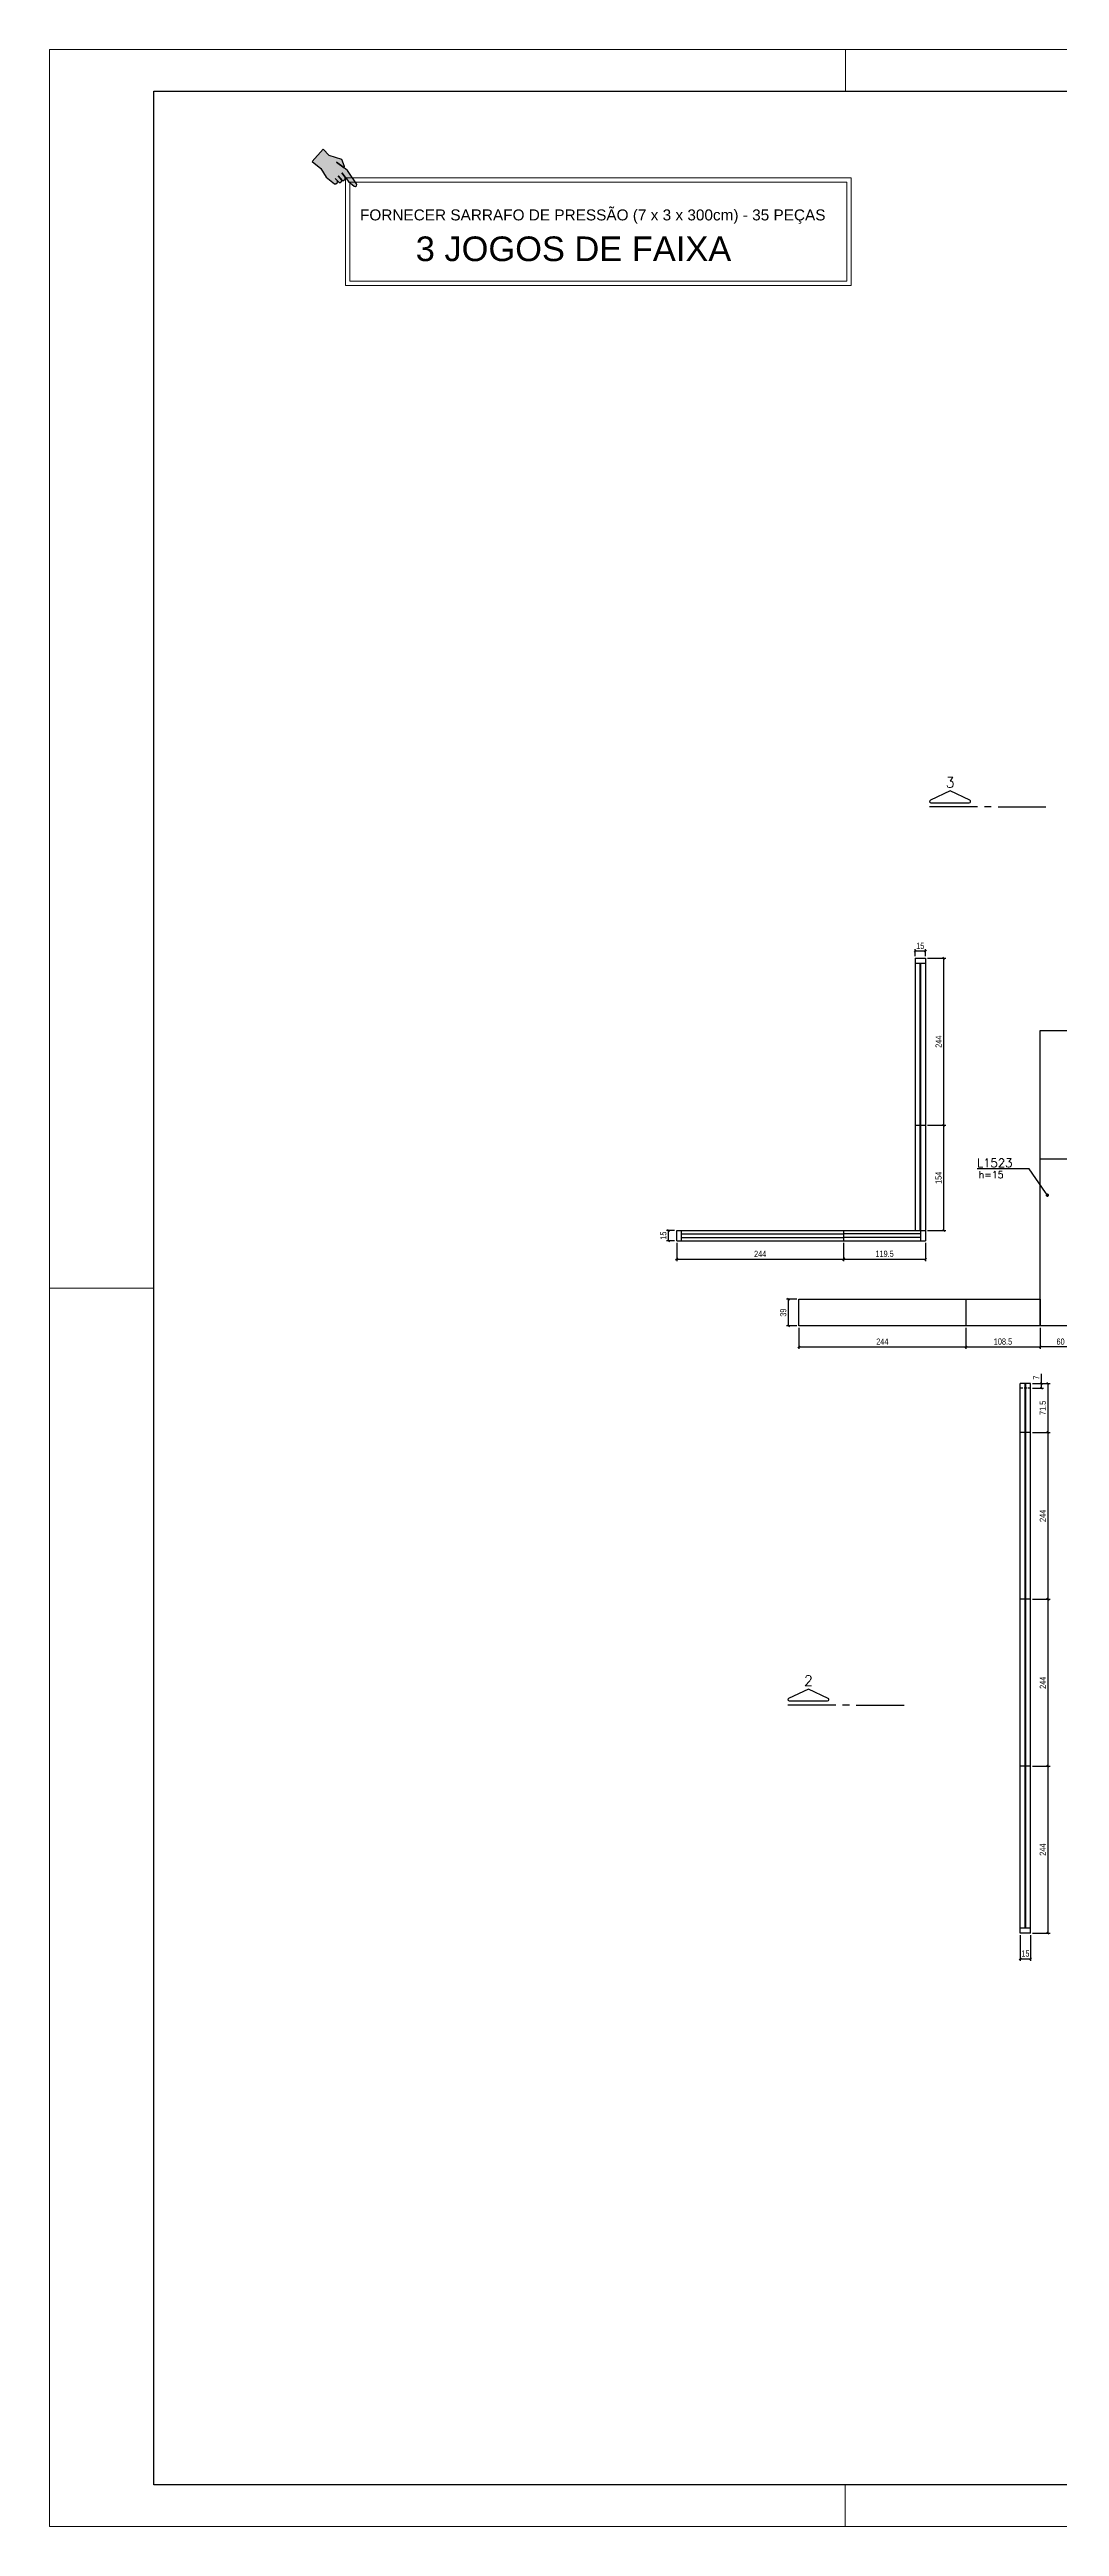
# Model space of a CAD drawing. Extents: x 1860 to 8661, y -614 to 3008.
# Drawn here: x 1860 to 3336, y -614 to 3008 of the extents above; entities that cross this region are included whole.
import ezdxf
from ezdxf import colors
from ezdxf.entities.mleader import LeaderData, LeaderLine
from ezdxf.enums import TextEntityAlignment as Align
from ezdxf.math import Vec2, Vec3

# ---------------------------------------------------------------- set-up
doc = ezdxf.new("R2010")
doc.units = 0
doc.linetypes.add('DASHED', pattern=[0.75, 0.5, -0.25])
doc.linetypes.add('HIDDEN', pattern=[0.375, 0.25, -0.125])
for name, color, linetype, lineweight in [('CARIMBO', 255, 'Continuous', 9), ('contorno de painel', 7, 'Continuous', 13), ('FOLHA', 255, 'Continuous', 5)]:
    doc.layers.add(name, color=color, linetype=linetype, lineweight=lineweight)
for name, color, linetype in [('COTA', 241, 'Continuous'), ('F-AUX-RED', 1, 'Continuous'), ('F-CORTE-INDICAÇÃO', 4, 'Continuous'), ('F-LAJES-DIM', 2, 'Continuous'), ('F-LAJES-NOME', 4, 'Continuous'), ('Painéis', 200, 'Continuous'), ('REGUA-80', 111, 'Continuous'), ('SARR_2.2x7', 40, 'Continuous'), ('va165-sec', 5, 'DASHED')]:
    doc.layers.add(name, color=color, linetype=linetype)
doc.styles.add('ARIAL', font='arial.ttf')
doc.styles.add('COTA TECNICA-50', font='techl___.ttf', dxfattribs={"height": 9})
doc.styles.add('MCP', font='romans.shx')
doc.styles.add('ROMANS', font='romans.shx')
doc.styles.get("Standard").update_dxf_attribs({"font": 'arial.ttf'})
doc.dimstyles.new('COTA PAINEL-50', dxfattribs={"dimtxt": 9, "dimasz": 3, "dimexe": 3, "dimexo": 3, "dimgap": 3, "dimtad": 1, "dimdec": 1, "dimzin": 12, "dimdsep": 46, "dimtxsty": 'COTA TECNICA-50', "dimblk1": 'OBLIQUE', "dimblk2": 'OBLIQUE', "dimsah": 1, "dimcen": 0.9, "dimclrd": 4, "dimclre": 4, "dimclrt": 240, "dimadec": 1, "dimazin": 3, "dimtfac": 1, "dimtdec": 1, "dimtmove": 0, "dimatfit": 3, "dimfxl": 1, "dimtolj": 1, "dimtzin": 12, "dimarcsym": 0})

# ---------------------------------------------------------------- blocks, each defined once
blk = doc.blocks.new('*U39')
at = {"layer": 'F-CORTE-INDICAÇÃO'}
for p, q in [((-100, 0), (-170, 0)), ((-80, 0), (-90, 0)), ((-70, 0), (0, 0))]:
    blk.add_line(p, q, dxfattribs=at)
blk.add_lwpolyline([(-112, 6, 0.802585), (-111.2, 9.8), (-140, 23.3), (-168.8, 9.8, 0.802585), (-168, 6)], format="xyb", close=True, dxfattribs=at)
at = {"layer": 'F-CORTE-INDICAÇÃO', "style": 'ROMANS'}
blk.add_attdef('CORTE', text='', height=15, dxfattribs=at).set_placement((-140, 35.8), align=Align.MIDDLE_CENTER)
at = {"layer": 'F-CORTE-INDICAÇÃO', "color": 2, "style": 'ROMANS'}
blk.add_attdef('FOLHA', text='', height=12, dxfattribs=at).set_placement((-140, -10), align=Align.MIDDLE_CENTER)
blk = doc.blocks.new('_Dot')
at = {"color": 0, "linetype": 'ByBlock', "lineweight": -2}
blk.add_line((-0.5, 0), (-1, 0), dxfattribs=at)
at = {"color": 0, "linetype": 'ByBlock', "const_width": 0.5}
blk.add_lwpolyline([(-0.25, 0, 1), (0.25, 0, 1)], format="xyb", close=True, dxfattribs=at)
blk = doc.blocks.new('_Oblique')
at = {"color": 0, "linetype": 'ByBlock', "lineweight": -2}
blk.add_line((-0.5, -0.5), (0.5, 0.5), dxfattribs=at)
blk = doc.blocks.new('*D329')
at = {"layer": 'COTA', "color": 4, "lineweight": -2, "transparency": 16777216}
for p, q in [((2954.7, 1138.6), (2954.7, 1108.1)), ((3198.7, 1138.6), (3198.7, 1108.1)), ((2954.7, 1111.1), (3198.7, 1111.1))]:
    blk.add_line(p, q, dxfattribs=at)
at = {"layer": 'Defpoints', "color": 0, "transparency": 16777216}
for p in [(2954.7, 1141.6), (3198.7, 1141.6), (3198.7, 1111.1)]:
    blk.add_point(p, dxfattribs=at)
at = {"layer": 'COTA', "color": 4, "lineweight": -2, "transparency": 16777216, "xscale": 3, "yscale": 3, "zscale": 3, "rotation": 180}
blk.add_blockref('_Oblique', (2954.7, 1111.1), dxfattribs=at)
at = {"layer": 'COTA', "color": 4, "lineweight": -2, "transparency": 16777216, "xscale": 3, "yscale": 3, "zscale": 3}
blk.add_blockref('_Oblique', (3198.7, 1111.1), dxfattribs=at)
at = {"layer": 'COTA', "color": 240, "transparency": 16777216, "insert": (3076.7, 1118.6), "char_height": 9, "attachment_point": 5, "style": 'COTA TECNICA-50'}
blk.add_mtext('\\A1;244', dxfattribs=at)
blk = doc.blocks.new('*D330')
at = {"layer": 'COTA', "color": 4, "lineweight": -2, "transparency": 16777216}
for p, q in [((3198.7, 1138.6), (3198.7, 1108.1)), ((3307.2, 1138.6), (3307.2, 1108.1)), ((3198.7, 1111.1), (3307.2, 1111.1))]:
    blk.add_line(p, q, dxfattribs=at)
at = {"layer": 'Defpoints', "color": 0, "transparency": 16777216}
for p in [(3198.7, 1141.6), (3307.2, 1141.6), (3307.2, 1111.1)]:
    blk.add_point(p, dxfattribs=at)
at = {"layer": 'COTA', "color": 4, "lineweight": -2, "transparency": 16777216, "xscale": 3, "yscale": 3, "zscale": 3, "rotation": 180}
blk.add_blockref('_Oblique', (3198.7, 1111.1), dxfattribs=at)
at = {"layer": 'COTA', "color": 4, "lineweight": -2, "transparency": 16777216, "xscale": 3, "yscale": 3, "zscale": 3}
blk.add_blockref('_Oblique', (3307.2, 1111.1), dxfattribs=at)
at = {"layer": 'COTA', "color": 240, "transparency": 16777216, "insert": (3253, 1118.7), "char_height": 9, "attachment_point": 5, "style": 'COTA TECNICA-50'}
blk.add_mtext('\\A1;108.5', dxfattribs=at)
blk = doc.blocks.new('*D331')
at = {"layer": 'COTA', "color": 4, "lineweight": -2, "transparency": 16777216}
for p, q in [((2951.7, 1180.6), (2936.7, 1180.6)), ((2939.7, 1141.6), (2939.7, 1180.6)), ((2951.7, 1141.6), (2936.7, 1141.6))]:
    blk.add_line(p, q, dxfattribs=at)
at = {"layer": 'Defpoints', "color": 0, "transparency": 16777216}
for p in [(2939.7, 1180.6), (2954.7, 1180.6), (2954.7, 1141.6)]:
    blk.add_point(p, dxfattribs=at)
at = {"layer": 'COTA', "color": 4, "lineweight": -2, "transparency": 16777216, "xscale": 3, "yscale": 3, "zscale": 3}
for p, rotation in [((2939.7, 1180.6), 90), ((2939.7, 1141.6), 270)]:
    blk.add_blockref('_Oblique', p, dxfattribs=dict(at, rotation=rotation))
at = {"layer": 'COTA', "color": 240, "transparency": 16777216, "insert": (2931.9, 1161.1), "char_height": 9, "attachment_point": 5, "rotation": 90, "style": 'COTA TECNICA-50'}
blk.add_mtext('\\A1;39', dxfattribs=at)
blk = doc.blocks.new('*D334')
at = {"layer": 'COTA', "color": 4, "lineweight": -2, "transparency": 16777216}
for p, q in [((3307.2, 1138.6), (3307.2, 1108.1)), ((3367.2, 1138.6), (3367.2, 1108.1)), ((3367.2, 1111.1), (3307.2, 1111.1))]:
    blk.add_line(p, q, dxfattribs=at)
at = {"layer": 'Defpoints', "color": 0, "transparency": 16777216}
for p in [(3307.2, 1141.6), (3367.2, 1141.6), (3307.2, 1111.1)]:
    blk.add_point(p, dxfattribs=at)
at = {"layer": 'COTA', "color": 4, "lineweight": -2, "transparency": 16777216, "xscale": 3, "yscale": 3, "zscale": 3, "rotation": 180}
blk.add_blockref('_Oblique', (3307.2, 1111.1), dxfattribs=at)
at = {"layer": 'COTA', "color": 4, "lineweight": -2, "transparency": 16777216, "xscale": 3, "yscale": 3, "zscale": 3}
blk.add_blockref('_Oblique', (3367.2, 1111.1), dxfattribs=at)
at = {"layer": 'COTA', "color": 240, "transparency": 16777216, "insert": (3337.2, 1118.6), "char_height": 9, "attachment_point": 5, "style": 'COTA TECNICA-50'}
blk.add_mtext('\\A1;60', dxfattribs=at)
blk = doc.blocks.new('*D335')
at = {"layer": 'COTA', "color": 4, "lineweight": -2, "transparency": 16777216}
for p, q in [((2776.2, 1263.1), (2776.2, 1236.3)), ((2776.2, 1239.3), (3020.2, 1239.3)), ((3020.2, 1263.1), (3020.2, 1236.3))]:
    blk.add_line(p, q, dxfattribs=at)
at = {"layer": 'Defpoints', "color": 0, "transparency": 16777216}
for p in [(2776.2, 1266.1), (3020.2, 1266.1), (3020.2, 1239.3)]:
    blk.add_point(p, dxfattribs=at)
at = {"layer": 'COTA', "color": 4, "lineweight": -2, "transparency": 16777216, "xscale": 3, "yscale": 3, "zscale": 3, "rotation": 180}
blk.add_blockref('_Oblique', (2776.2, 1239.3), dxfattribs=at)
at = {"layer": 'COTA', "color": 4, "lineweight": -2, "transparency": 16777216, "xscale": 3, "yscale": 3, "zscale": 3}
blk.add_blockref('_Oblique', (3020.2, 1239.3), dxfattribs=at)
at = {"layer": 'COTA', "color": 240, "transparency": 16777216, "insert": (2898.2, 1246.9), "char_height": 9, "attachment_point": 5, "style": 'COTA TECNICA-50'}
blk.add_mtext('\\A1;244', dxfattribs=at)
blk = doc.blocks.new('*D336')
at = {"layer": 'COTA', "color": 4, "lineweight": -2, "transparency": 16777216}
for p, q in [((3020.2, 1263.1), (3020.2, 1236.3)), ((3020.2, 1239.3), (3139.7, 1239.3)), ((3139.7, 1263.1), (3139.7, 1236.3))]:
    blk.add_line(p, q, dxfattribs=at)
at = {"layer": 'Defpoints', "color": 0, "transparency": 16777216}
for p in [(3020.2, 1266.1), (3139.7, 1266.1), (3139.7, 1239.3)]:
    blk.add_point(p, dxfattribs=at)
at = {"layer": 'COTA', "color": 4, "lineweight": -2, "transparency": 16777216, "xscale": 3, "yscale": 3, "zscale": 3, "rotation": 180}
blk.add_blockref('_Oblique', (3020.2, 1239.3), dxfattribs=at)
at = {"layer": 'COTA', "color": 4, "lineweight": -2, "transparency": 16777216, "xscale": 3, "yscale": 3, "zscale": 3}
blk.add_blockref('_Oblique', (3139.7, 1239.3), dxfattribs=at)
at = {"layer": 'COTA', "color": 240, "transparency": 16777216, "insert": (3080, 1247), "char_height": 9, "attachment_point": 5, "style": 'COTA TECNICA-50'}
blk.add_mtext('\\A1;119.5', dxfattribs=at)
blk = doc.blocks.new('*D337')
at = {"layer": 'COTA', "color": 4, "lineweight": -2, "transparency": 16777216}
for p, q in [((3142.7, 1435.1), (3169.5, 1435.1)), ((3166.5, 1281.1), (3166.5, 1435.1)), ((3142.7, 1281.1), (3169.5, 1281.1))]:
    blk.add_line(p, q, dxfattribs=at)
at = {"layer": 'Defpoints', "color": 0, "transparency": 16777216}
for p in [(3139.7, 1435.1), (3166.5, 1435.1), (3139.7, 1281.1)]:
    blk.add_point(p, dxfattribs=at)
at = {"layer": 'COTA', "color": 4, "lineweight": -2, "transparency": 16777216, "xscale": 3, "yscale": 3, "zscale": 3}
for p, rotation in [((3166.5, 1435.1), 90), ((3166.5, 1281.1), 270)]:
    blk.add_blockref('_Oblique', p, dxfattribs=dict(at, rotation=rotation))
at = {"layer": 'COTA', "color": 240, "transparency": 16777216, "insert": (3158.9, 1358.1), "char_height": 9, "attachment_point": 5, "rotation": 90, "style": 'COTA TECNICA-50'}
blk.add_mtext('\\A1;154', dxfattribs=at)
blk = doc.blocks.new('*D338')
at = {"layer": 'COTA', "color": 4, "lineweight": -2, "transparency": 16777216}
for p, q in [((3142.7, 1679.1), (3169.5, 1679.1)), ((3166.5, 1435.1), (3166.5, 1679.1)), ((3142.7, 1435.1), (3169.5, 1435.1))]:
    blk.add_line(p, q, dxfattribs=at)
at = {"layer": 'Defpoints', "color": 0, "transparency": 16777216}
for p in [(3139.7, 1679.1), (3166.5, 1679.1), (3139.7, 1435.1)]:
    blk.add_point(p, dxfattribs=at)
at = {"layer": 'COTA', "color": 4, "lineweight": -2, "transparency": 16777216, "xscale": 3, "yscale": 3, "zscale": 3}
for p, rotation in [((3166.5, 1679.1), 90), ((3166.5, 1435.1), 270)]:
    blk.add_blockref('_Oblique', p, dxfattribs=dict(at, rotation=rotation))
at = {"layer": 'COTA', "color": 240, "transparency": 16777216, "insert": (3159, 1557.1), "char_height": 9, "attachment_point": 5, "rotation": 90, "style": 'COTA TECNICA-50'}
blk.add_mtext('\\A1;244', dxfattribs=at)
blk = doc.blocks.new('*D339')
at = {"layer": 'COTA', "color": 4, "lineweight": -2, "transparency": 16777216}
for p, q in [((3124.7, 1682.1), (3124.7, 1692.6)), ((3139.7, 1689.6), (3124.7, 1689.6)), ((3139.7, 1682.1), (3139.7, 1692.6))]:
    blk.add_line(p, q, dxfattribs=at)
at = {"layer": 'Defpoints', "color": 0, "transparency": 16777216}
for p in [(3124.7, 1689.6), (3124.7, 1679.1), (3139.7, 1679.1)]:
    blk.add_point(p, dxfattribs=at)
at = {"layer": 'COTA', "color": 4, "lineweight": -2, "transparency": 16777216, "xscale": 3, "yscale": 3, "zscale": 3, "rotation": 180}
blk.add_blockref('_Oblique', (3124.7, 1689.6), dxfattribs=at)
at = {"layer": 'COTA', "color": 4, "lineweight": -2, "transparency": 16777216, "xscale": 3, "yscale": 3, "zscale": 3}
blk.add_blockref('_Oblique', (3139.7, 1689.6), dxfattribs=at)
at = {"layer": 'COTA', "color": 240, "transparency": 16777216, "insert": (3132.2, 1697.2), "char_height": 9, "attachment_point": 5, "style": 'COTA TECNICA-50'}
blk.add_mtext('\\A1;15', dxfattribs=at)
blk = doc.blocks.new('*D340')
at = {"layer": 'COTA', "color": 4, "lineweight": -2, "transparency": 16777216}
for p, q in [((2773.2, 1281.1), (2761.3, 1281.1)), ((2764.3, 1266.1), (2764.3, 1281.1)), ((2773.2, 1266.1), (2761.3, 1266.1))]:
    blk.add_line(p, q, dxfattribs=at)
at = {"layer": 'Defpoints', "color": 0, "transparency": 16777216}
for p in [(2764.3, 1281.1), (2776.2, 1281.1), (2776.2, 1266.1)]:
    blk.add_point(p, dxfattribs=at)
at = {"layer": 'COTA', "color": 4, "lineweight": -2, "transparency": 16777216, "xscale": 3, "yscale": 3, "zscale": 3}
for p, rotation in [((2764.3, 1281.1), 90), ((2764.3, 1266.1), 270)]:
    blk.add_blockref('_Oblique', p, dxfattribs=dict(at, rotation=rotation))
at = {"layer": 'COTA', "color": 240, "transparency": 16777216, "insert": (2756.7, 1273.6), "char_height": 9, "attachment_point": 5, "rotation": 90, "style": 'COTA TECNICA-50'}
blk.add_mtext('\\A1;15', dxfattribs=at)
blk = doc.blocks.new('*D363')
at = {"layer": 'COTA', "color": 4, "lineweight": -2, "transparency": 16777216}
for p, q in [((3278.3, 250.9), (3278.3, 213.4)), ((3293.3, 250.9), (3293.3, 213.4)), ((3278.3, 216.4), (3293.3, 216.4))]:
    blk.add_line(p, q, dxfattribs=at)
at = {"layer": 'Defpoints', "color": 0, "transparency": 16777216}
for p in [(3278.3, 253.9), (3293.3, 253.9), (3293.3, 216.4)]:
    blk.add_point(p, dxfattribs=at)
at = {"layer": 'COTA', "color": 4, "lineweight": -2, "transparency": 16777216, "xscale": 3, "yscale": 3, "zscale": 3, "rotation": 180}
blk.add_blockref('_Oblique', (3278.3, 216.4), dxfattribs=at)
at = {"layer": 'COTA', "color": 4, "lineweight": -2, "transparency": 16777216, "xscale": 3, "yscale": 3, "zscale": 3}
blk.add_blockref('_Oblique', (3293.3, 216.4), dxfattribs=at)
at = {"layer": 'COTA', "color": 240, "transparency": 16777216, "insert": (3285.8, 224), "char_height": 9, "attachment_point": 5, "style": 'COTA TECNICA-50'}
blk.add_mtext('\\A1;15', dxfattribs=at)
blk = doc.blocks.new('*D364')
at = {"layer": 'COTA', "color": 4, "lineweight": -2, "transparency": 16777216}
for p, q in [((3296.3, 1057.4), (3312.4, 1057.4)), ((3296.3, 1050.4), (3312.4, 1050.4)), ((3309.4, 1057.4), (3309.4, 1071.6)), ((3309.4, 1050.4), (3309.4, 1057.4))]:
    blk.add_line(p, q, dxfattribs=at)
at = {"layer": 'Defpoints', "color": 0, "transparency": 16777216}
for p in [(3293.3, 1057.4), (3293.3, 1050.4), (3309.4, 1057.4)]:
    blk.add_point(p, dxfattribs=at)
at = {"layer": 'COTA', "color": 4, "lineweight": -2, "transparency": 16777216, "xscale": 3, "yscale": 3, "zscale": 3}
for p, rotation in [((3309.4, 1057.4), 90), ((3309.4, 1050.4), 270)]:
    blk.add_blockref('_Oblique', p, dxfattribs=dict(at, rotation=rotation))
at = {"layer": 'COTA', "color": 240, "transparency": 16777216, "insert": (3301.9, 1066), "char_height": 9, "attachment_point": 5, "rotation": 90, "style": 'COTA TECNICA-50'}
blk.add_mtext('\\A1;7', dxfattribs=at)
blk = doc.blocks.new('*D365')
at = {"layer": 'COTA', "color": 4, "lineweight": -2, "transparency": 16777216}
for p, q in [((3296.3, 1057.4), (3321.8, 1057.4)), ((3318.8, 1057.4), (3318.8, 985.9)), ((3296.3, 985.9), (3321.8, 985.9))]:
    blk.add_line(p, q, dxfattribs=at)
at = {"layer": 'Defpoints', "color": 0, "transparency": 16777216}
for p in [(3293.3, 1057.4), (3293.3, 985.9), (3318.8, 985.9)]:
    blk.add_point(p, dxfattribs=at)
at = {"layer": 'COTA', "color": 4, "lineweight": -2, "transparency": 16777216, "xscale": 3, "yscale": 3, "zscale": 3}
for p, rotation in [((3318.8, 1057.4), 90), ((3318.8, 985.9), 270)]:
    blk.add_blockref('_Oblique', p, dxfattribs=dict(at, rotation=rotation))
at = {"layer": 'COTA', "color": 240, "transparency": 16777216, "insert": (3311.2, 1021.7), "char_height": 9, "attachment_point": 5, "rotation": 90, "style": 'COTA TECNICA-50'}
blk.add_mtext('\\A1;71.5', dxfattribs=at)
blk = doc.blocks.new('*D366')
at = {"layer": 'COTA', "color": 4, "lineweight": -2, "transparency": 16777216}
for p, q in [((3296.3, 985.9), (3321.8, 985.9)), ((3318.8, 985.9), (3318.8, 741.9)), ((3296.3, 741.9), (3321.8, 741.9))]:
    blk.add_line(p, q, dxfattribs=at)
at = {"layer": 'Defpoints', "color": 0, "transparency": 16777216}
for p in [(3293.3, 985.9), (3293.3, 741.9), (3318.8, 741.9)]:
    blk.add_point(p, dxfattribs=at)
at = {"layer": 'COTA', "color": 4, "lineweight": -2, "transparency": 16777216, "xscale": 3, "yscale": 3, "zscale": 3}
for p, rotation in [((3318.8, 985.9), 90), ((3318.8, 741.9), 270)]:
    blk.add_blockref('_Oblique', p, dxfattribs=dict(at, rotation=rotation))
at = {"layer": 'COTA', "color": 240, "transparency": 16777216, "insert": (3311.2, 863.9), "char_height": 9, "attachment_point": 5, "rotation": 90, "style": 'COTA TECNICA-50'}
blk.add_mtext('\\A1;244', dxfattribs=at)
blk = doc.blocks.new('*D367')
at = {"layer": 'COTA', "color": 4, "lineweight": -2, "transparency": 16777216}
for p, q in [((3296.3, 741.9), (3321.8, 741.9)), ((3318.8, 741.9), (3318.8, 497.9)), ((3296.3, 497.9), (3321.8, 497.9))]:
    blk.add_line(p, q, dxfattribs=at)
at = {"layer": 'Defpoints', "color": 0, "transparency": 16777216}
for p in [(3293.3, 741.9), (3293.3, 497.9), (3318.8, 497.9)]:
    blk.add_point(p, dxfattribs=at)
at = {"layer": 'COTA', "color": 4, "lineweight": -2, "transparency": 16777216, "xscale": 3, "yscale": 3, "zscale": 3}
for p, rotation in [((3318.8, 741.9), 90), ((3318.8, 497.9), 270)]:
    blk.add_blockref('_Oblique', p, dxfattribs=dict(at, rotation=rotation))
at = {"layer": 'COTA', "color": 240, "transparency": 16777216, "insert": (3311.2, 619.9), "char_height": 9, "attachment_point": 5, "rotation": 90, "style": 'COTA TECNICA-50'}
blk.add_mtext('\\A1;244', dxfattribs=at)
blk = doc.blocks.new('*D368')
at = {"layer": 'COTA', "color": 4, "lineweight": -2, "transparency": 16777216}
for p, q in [((3296.3, 497.9), (3321.8, 497.9)), ((3318.8, 497.9), (3318.8, 253.9)), ((3296.3, 253.9), (3321.8, 253.9))]:
    blk.add_line(p, q, dxfattribs=at)
at = {"layer": 'Defpoints', "color": 0, "transparency": 16777216}
for p in [(3293.3, 497.9), (3293.3, 253.9), (3318.8, 253.9)]:
    blk.add_point(p, dxfattribs=at)
at = {"layer": 'COTA', "color": 4, "lineweight": -2, "transparency": 16777216, "xscale": 3, "yscale": 3, "zscale": 3}
for p, rotation in [((3318.8, 497.9), 90), ((3318.8, 253.9), 270)]:
    blk.add_blockref('_Oblique', p, dxfattribs=dict(at, rotation=rotation))
at = {"layer": 'COTA', "color": 240, "transparency": 16777216, "insert": (3311.2, 375.9), "char_height": 9, "attachment_point": 5, "rotation": 90, "style": 'COTA TECNICA-50'}
blk.add_mtext('\\A1;244', dxfattribs=at)
blk = doc.blocks.new('INDICADOR')
at = {"layer": 'va165-sec', "ltscale": 100}
blk.add_hatch(color=61, dxfattribs=at).paths.add_polyline_path([(-59.7, -24.5), (-37.5, -24.3), (-35.4, -22.8), (-34.7, -18.5), (-36.9, -15.9), (-32.1, -16.5), (-29.9, -15.1), (-29.3, -11.2), (-31.5, -8.9), (-29.5, -9.3), (-27.5, -7.7), (-26.6, -3.4), (-28.9, -0.4), (-18.5, -2.8), (-3.7, -3.1), (-0.7, -1.9), (0, 0), (-1.3, 2.8), (-2.9, 3.5), (-33.7, 13.2), (-42.6, 13.1), (-44, 16), (-56.7, 23.9), (-82.1, 13.8), (-99.5, 16.7), (-102.1, -17), (-79.1, -17.5)])
at = {"layer": 'REGUA-80', "color": 1}
blk.add_lwpolyline([(-102.1, -17), (-79.1, -17.5), (-59.7, -24.5), (-37.5, -24.3), (-35.4, -22.8), (-34.7, -18.5), (-36.9, -15.9), (-43.1, -15.1), (-32.1, -16.5), (-29.9, -15.1), (-29.3, -11.2), (-31.5, -8.9), (-41.5, -7), (-29.5, -9.3), (-27.5, -7.7), (-26.6, -3.4), (-28.9, -0.4), (-39.8, 2.2), (-18.5, -2.8), (-3.7, -3.1), (-0.7, -1.9), (0, 0), (-1.3, 2.8), (-2.9, 3.5), (-33.7, 13.2), (-42.6, 13.1), (-61.9, 12.9), (-42.6, 13.1), (-44, 16), (-56.7, 23.9), (-82.1, 13.8), (-99.5, 16.7), (-102.1, -17)], dxfattribs=at)
blk = doc.blocks.new('DEDADA')
at = {"linetype": 'Continuous', "ltscale": 100, "xscale": 0.5000000000004939, "yscale": 0.5000000000004939, "zscale": 0.5000000000004939, "rotation": 321.5463332659798}
blk.add_blockref('INDICADOR', (63.1, 17), dxfattribs=at)

msp = doc.modelspace()

# ---------------------------------------------------------------- linework, layer by layer
at = {"color": 30}
for p, q in [((2012.11, 2946.69), (8600.49, 2946.69)), ((2012.11, -552.63), (2012.11, 2946.69)), ((8600.49, -552.63), (2012.11, -552.63))]:
    msp.add_line(p, q, dxfattribs=at)
at = {"layer": 'contorno de painel', "color": 1}
for points in [[(2292.18, 2820.09), (3031.23, 2820.09), (3031.23, 2662.74), (2292.18, 2662.74)], [(2298.44, 2813.83), (3024.97, 2813.83), (3024.97, 2669), (2298.44, 2669)]]:
    msp.add_lwpolyline(points, close=True, dxfattribs=at)
at = {"layer": 'FOLHA'}
for p, q in [((1859.7, 3007.66), (8661.45, 3007.66)), ((3022.99, 3007.66), (3022.99, 2946.69)), ((2012.11, 1197.03), (1859.7, 1197.03)), ((3022.3, -552.63), (3022.3, -613.6)), ((8661.45, -613.6), (1859.7, -613.6))]:
    msp.add_line(p, q, dxfattribs=at)
at = {"layer": 'FOLHA', "lineweight": 5}
msp.add_line((1859.7, -613.6), (1859.7, 3007.66), dxfattribs=at)
at = {"layer": 'Painéis'}
for p, q in [((3124.74, 1679.07), (3124.74, 1281.07)), ((3124.74, 1679.07), (3139.74, 1679.07)), ((3139.74, 1679.07), (3139.74, 1266.07)), ((3124.74, 1435.07), (3139.74, 1435.07)), ((3367.24, 1385.58), (3307.24, 1385.58)), ((2776.24, 1281.07), (3139.74, 1281.07)), ((2776.24, 1266.07), (2776.24, 1281.07)), ((3020.24, 1266.07), (3020.24, 1281.07)), ((2776.24, 1266.07), (3139.74, 1266.07)), ((3198.74, 1180.58), (3198.74, 1141.58)), ((3278.3, 253.91), (3278.3, 1057.41)), ((3293.3, 1057.41), (3278.3, 1057.41)), ((3293.3, 253.91), (3293.3, 1057.41)), ((3293.3, 985.91), (3278.3, 985.91)), ((3293.3, 741.91), (3278.3, 741.91)), ((3293.3, 497.91), (3278.3, 497.91)), ((3293.3, 253.91), (3278.3, 253.91))]:
    msp.add_line(p, q, dxfattribs=at)
for points in [[(3307.24, 1573.58), (3367.24, 1573.58), (3367.24, 1141.58), (3307.24, 1141.58)], [(2954.74, 1180.58), (3307.24, 1180.58), (3307.24, 1141.58), (2954.74, 1141.58)]]:
    msp.add_lwpolyline(points, close=True, dxfattribs=at)
at = {"layer": 'SARR_2.2x7'}
for p, q in [((3124.74, 1672.07), (3139.74, 1672.07)), ((3131.74, 1672.07), (3131.74, 1435.07)), ((3132.74, 1672.07), (3132.74, 1435.07)), ((3131.74, 1435.07), (3131.74, 1281.07)), ((3132.74, 1435.07), (3132.74, 1281.07)), ((2783.24, 1266.07), (2783.24, 1281.07)), ((2783.24, 1276.07), (3020.24, 1276.07)), ((2783.24, 1271.07), (3020.24, 1271.07)), ((3132.74, 1276.07), (3020.24, 1276.07)), ((3132.74, 1271.07), (3020.24, 1271.07)), ((3132.74, 1281.07), (3132.74, 1266.07)), ((3285.3, 985.91), (3285.3, 1057.41)), ((3286.3, 985.91), (3286.3, 1057.41)), ((3285.3, 741.91), (3285.3, 985.91)), ((3286.3, 741.91), (3286.3, 985.91)), ((3285.3, 497.91), (3285.3, 741.91)), ((3286.3, 497.91), (3286.3, 741.91)), ((3285.3, 260.91), (3285.3, 497.91)), ((3286.3, 260.91), (3286.3, 497.91)), ((3293.3, 260.91), (3278.3, 260.91))]:
    msp.add_line(p, q, dxfattribs=at)
at = {"layer": 'SARR_2.2x7', "linetype": 'HIDDEN', "ltscale": 15}
msp.add_line((3293.3, 1050.41), (3278.3, 1050.41), dxfattribs=at)

# ---------------------------------------------------------------- block references
at = {"lineweight": 5, "xscale": 1.432821714138108, "yscale": 1.432821714138108, "zscale": 0.4776072380460363}
msp.add_blockref('DEDADA', (2217.71, 2783.86), dxfattribs=at)
at = {"layer": 'F-CORTE-INDICAÇÃO', "linetype": 'Continuous'}
ref = msp.add_blockref('*U39', (3315.83, 1900.37), dxfattribs=at)
ref.add_attrib('CORTE', '3', dxfattribs={"height": 15, "style": 'ROMANS'}).set_placement((3175.83, 1936.13), align=Align.MIDDLE_CENTER)
ref = msp.add_blockref('*U39', (3108.65, 587.3), dxfattribs=at)
ref.add_attrib('CORTE', '2', dxfattribs={"height": 15, "style": 'ROMANS'}).set_placement((2968.65, 623.06), align=Align.MIDDLE_CENTER)

# ---------------------------------------------------------------- texts
at = {"layer": 'CARIMBO', "color": 1, "style": 'ARIAL'}
msp.add_text('FORNECER SARRAFO DE PRESSÃO (7 x 3 x 300cm) - 35 PEÇAS', height=16.0518, dxfattribs=at).set_placement((2313.39, 2757.84))
at = {"layer": 'contorno de painel', "color": 1, "style": 'ARIAL'}
msp.add_text('3 JOGOS DE FAIXA', height=36.0065, dxfattribs=at).set_placement((2394.83, 2698.34))
at = {"layer": 'F-LAJES-DIM', "linetype": 'Continuous', "style": 'MCP'}
msp.add_text('h=15', height=10, dxfattribs=at).set_placement((3217.44, 1357.67))
at = {"layer": 'F-LAJES-NOME', "linetype": 'Continuous', "style": 'MCP'}
msp.add_text('L1523', height=12.5, dxfattribs=at).set_placement((3214.98, 1373.71))

# ---------------------------------------------------------------- dimensions: what is measured, and where the dimension line sits
at = {"layer": 'COTA'}
for base, p1, p2, picture, middle in [((3124.74, 1689.59), (3139.74, 1679.07), (3124.74, 1679.07), '*D339', (3132.24, 1697.18)), ((3020.24, 1239.34), (2776.24, 1266.07), (3020.24, 1266.07), '*D335', (2898.24, 1246.91)), ((3198.74, 1111.05), (2954.74, 1141.58), (3198.74, 1141.58), '*D329', (3076.74, 1118.62)), ((3307.24, 1111.05), (3367.24, 1141.58), (3307.24, 1141.58), '*D334', (3337.24, 1118.64)), ((3293.3, 216.42), (3278.3, 253.91), (3293.3, 253.91), '*D363', (3285.8, 224.02))]:
    dim = msp.add_linear_dim(base=base, p1=p1, p2=p2, dimstyle='COTA PAINEL-50', dxfattribs=at)
    dim.commit()
    dim.dimension.update_dxf_attribs({"geometry": picture, "text_midpoint": middle})
for base, p1, p2, picture, middle in [((3166.54, 1679.07), (3139.74, 1435.07), (3139.74, 1679.07), '*D338', (3158.98, 1557.07)), ((3318.79, 741.91), (3293.3, 985.91), (3293.3, 741.91), '*D366', (3311.22, 863.91)), ((3318.79, 497.91), (3293.3, 741.91), (3293.3, 497.91), '*D367', (3311.22, 619.91)), ((3318.79, 253.91), (3293.3, 497.91), (3293.3, 253.91), '*D368', (3311.22, 375.91))]:
    dim = msp.add_linear_dim(base=base, p1=p1, p2=p2, angle=90, dimstyle='COTA PAINEL-50', override={"dimtmove": 1}, dxfattribs=at)
    dim.commit()
    dim.dimension.update_dxf_attribs({"geometry": picture, "text_midpoint": middle})
for base, p1, p2, picture, middle in [((3166.54, 1435.07), (3139.74, 1281.07), (3139.74, 1435.07), '*D337', (3158.94, 1358.07)), ((2764.29, 1281.07), (2776.24, 1266.07), (2776.24, 1281.07), '*D340', (2756.69, 1273.57)), ((2939.66, 1180.58), (2954.74, 1141.58), (2954.74, 1180.58), '*D331', (2931.93, 1161.08)), ((3309.44, 1057.41), (3293.3, 1050.41), (3293.3, 1057.41), '*D364', (3301.88, 1065.99)), ((3318.79, 985.91), (3293.3, 1057.41), (3293.3, 985.91), '*D365', (3311.19, 1021.66))]:
    dim = msp.add_linear_dim(base=base, p1=p1, p2=p2, angle=90, dimstyle='COTA PAINEL-50', dxfattribs=at)
    dim.commit()
    dim.dimension.update_dxf_attribs({"geometry": picture, "text_midpoint": middle})
for base, p1, p2, picture, middle in [((3139.74, 1239.34), (3020.24, 1266.07), (3139.74, 1266.07), '*D336', (3079.99, 1246.97)), ((3307.24, 1111.05), (3198.74, 1141.58), (3307.24, 1141.58), '*D330', (3252.99, 1118.67))]:
    dim = msp.add_linear_dim(base=base, p1=p1, p2=p2, dimstyle='COTA PAINEL-50', override={"dimtmove": 1}, dxfattribs=at)
    dim.commit()
    dim.dimension.update_dxf_attribs({"geometry": picture, "text_midpoint": middle})

# ---------------------------------------------------------------- leaders
at = {"layer": 'F-AUX-RED', "linetype": 'Continuous'}
ml = msp.add_multileader_mtext('Standard', dxfattribs=at)
ml.set_content('', color=256)
ml.set_leader_properties()
ml.set_arrow_properties(name='DOT')
ml.build(insert=Vec2(0, 0))
ml.multileader.update_dxf_attribs({"text_right_attachment_type": 6, "text_top_attachment_type": 0, "text_bottom_attachment_type": 0, "dogleg_length": 0.36, "arrow_head_size": 5})
ctx = ml.context
ctx.base_point, ctx.char_height, ctx.arrow_head_size, ctx.landing_gap_size, ctx.plane_origin = Vec3(3215.13, 1371.17), 0.18, 5, 0.09, Vec3(3317.97, 1332.72)
ctx.right_attachment, ctx.text_align_type = 6, 2
notes = []
notes.append((ctx, [(0, (1, 1, 0), (3291.44, 1371.08), (-1, 0), 76.13, [(0, [(3317.97, 1332.72)], 256, [])])]))
ctx.mtext.insert, ctx.mtext.alignment, ctx.mtext.flow_direction = Vec3(3215.22, 1371.26), 3, 5
for ctx, leaders in notes:
    for number, flags, end, landing, length, lines in leaders:
        leader = LeaderData()
        leader.index, (leader.has_last_leader_line, leader.has_dogleg_vector, leader.attachment_direction) = number, flags
        leader.last_leader_point, leader.dogleg_vector, leader.dogleg_length = Vec3(end), Vec3(landing), length
        for number, points, colour, breaks in lines:
            line = LeaderLine()
            line.index, line.vertices, line.color, line.breaks = number, Vec3.list(points), colors.encode_raw_color(colour), breaks
            leader.lines.append(line)
        ctx.leaders.append(leader)

doc.saveas('drawing.dxf')
